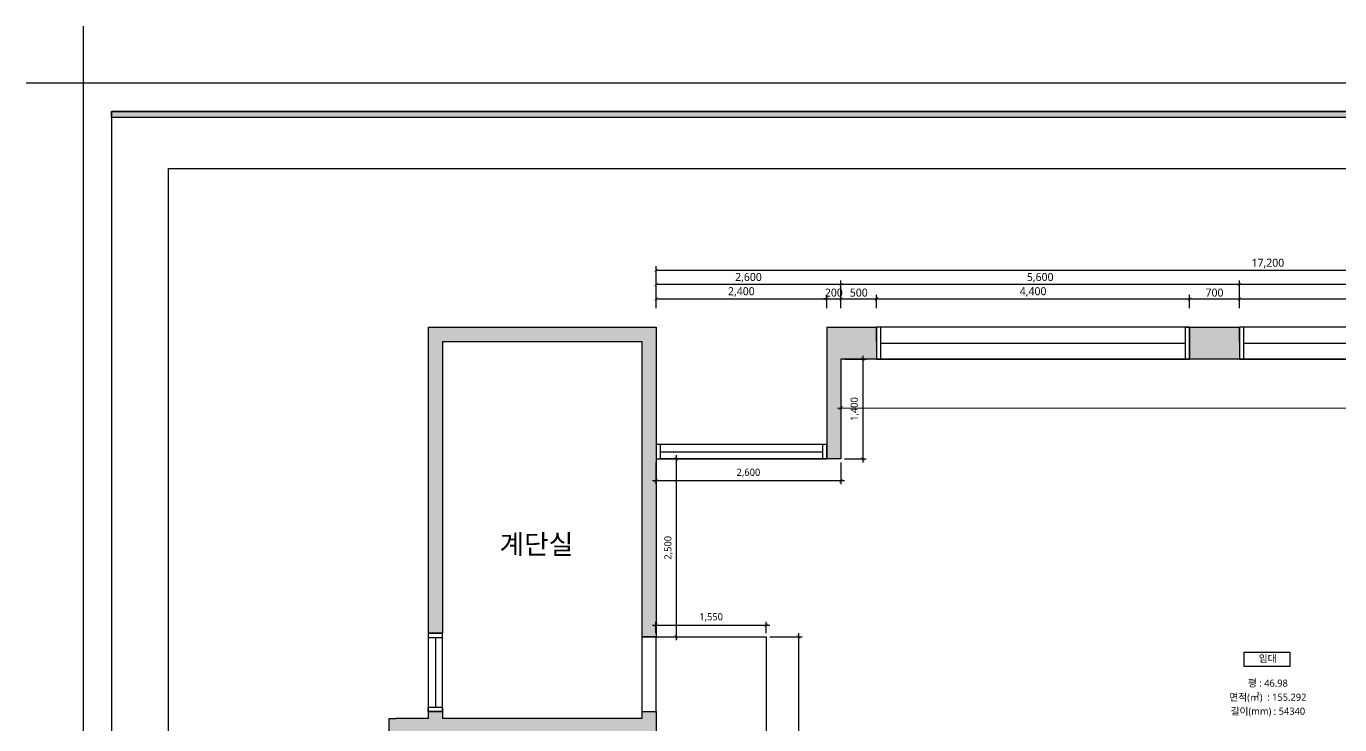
# Model space of a CAD drawing. Header units: metres. Extents: x 11578468 to 47831421, y -58341524 to -14256839.
# Drawn here: x 23940477 to 23958938, y -29134940 to -29125123 of the extents above; entities that cross this region are included whole.
import ezdxf
from ezdxf.enums import TextEntityAlignment as Align

# ---------------------------------------------------------------- set-up
doc = ezdxf.new("R2010")
doc.units = ezdxf.units.M
doc.header["$LTSCALE"] = 50
doc.header["$MEASUREMENT"] = 0
doc.linetypes.add('CEN', pattern=[62, 60, -1, 0, -1])
doc.layers.get('0').update_dxf_attribs({"linetype": 'CONTINUOUS'})
doc.layers.get('DEFPOINTS').update_dxf_attribs({"linetype": 'CONTINUOUS'})
for name, color, linetype in [('0-ELC TEXT', 7, 'CONTINUOUS'), ('3.기호.계단선', 30, 'CONTINUOUS'), ('CEN', 250, 'CEN'), ('FORM(YOURNAME)-1', 1, 'CONTINUOUS'), ('FORM(YOURNAME)-11', 1, 'CONTINUOUS'), ('wall', 3, 'CONTINUOUS'), ('WIN', 4, 'CONTINUOUS')]:
    doc.layers.add(name, color=color, linetype=linetype)
for name, color, linetype, lineweight in [('DIM', 7, 'CONTINUOUS', 15), ('ha', 8, 'CONTINUOUS', 5), ('wall2', 3, 'CONTINUOUS', 25)]:
    doc.layers.add(name, color=color, linetype=linetype, lineweight=lineweight)
doc.styles.add('HY 울릉도 L', font='malgun.ttf')
doc.styles.add('N 맑은고딕', font='malgun.ttf')
doc.styles.add('NEW 맑은고딕', font='malgun.ttf')
doc.styles.add('YOURNAME', font='malgun.ttf')
doc.styles.add('넥슨고딕', font='malgun.ttf')
doc.dimstyles.new('JJ IN 45', dxfattribs={"dimscale": 45, "dimtxt": 2.5, "dimasz": 1, "dimexe": 1.25, "dimexo": 1.5, "dimtad": 1, "dimdec": 6, "dimlunit": 6, "dimtxsty": 'N 맑은고딕', "dimblk": 'ARCHTICK', "dimcen": 2.5, "dimclrd": 256, "dimclre": 256, "dimclrt": 256, "dimadec": 0, "dimazin": 0, "dimtfac": 1, "dimtdec": 6, "dimtix": 1, "dimtmove": 0, "dimatfit": 3, "dimldrblk": 'ARCHTICK', "dimfxl": 1, "dimarcsym": 0})
doc.dimstyles.new('사본 50', dxfattribs={"dimscale": 50, "dimtxt": 2, "dimasz": 1, "dimexe": 1, "dimexo": 1, "dimgap": 1, "dimtad": 1, "dimdec": 0, "dimrnd": 0.05, "dimdsep": 46, "dimlunit": 6, "dimtxsty": 'HY 울릉도 L', "dimblk": 'ARCHTICK', "dimcen": 2.5, "dimdle": 1, "dimclrd": 133, "dimclre": 133, "dimclrt": 30, "dimadec": 0, "dimazin": 0, "dimtfac": 1, "dimtdec": 0, "dimtix": 1, "dimtmove": 2, "dimatfit": 3, "dimldrblk": 'ARCHTICK', "dimfxl": 1, "dimlwd": -1, "dimlwe": -1, "dimarcsym": 0})

# ---------------------------------------------------------------- blocks, each defined once
blk = doc.blocks.new('FORM-ELEVATION')
at = {"layer": 'FORM(YOURNAME)-11'}
h = blk.add_hatch(color=256, dxfattribs=at)
h.dxf.hatch_style = 1
h.paths.add_polyline_path([(-10309, 35708), (71691, 35708), (71691, 35508), (-10309, 35508)])
h.paths.add_polyline_path([(-10309, -21492), (71691, -21492), (71691, -21692), (-10309, -21692)])
at = {"layer": 'DEFPOINTS', "color": 1}
blk.add_lwpolyline([(-11309, 38708), (-11309, 36708), (-13309, 36708)], dxfattribs=at)
at = {"layer": 'DEFPOINTS', "color": 158}
blk.add_lwpolyline([(-10309, -21692), (71691, -21692), (71691, 35708), (-10309, 35708)], close=True, dxfattribs=at)
at = {"layer": 'DEFPOINTS'}
blk.add_lwpolyline([(-8309, 33708), (61071, 33708), (61071, -19692), (-8309, -19692)], close=True, dxfattribs=at)
at = {"layer": 'FORM(YOURNAME)-11', "color": 250}
blk.add_lwpolyline([(-11309, -22692), (72691, -22692), (72691, 36708), (-11309, 36708)], close=True, dxfattribs=at)
at = {"layer": 'FORM(YOURNAME)-11'}
blk.add_lwpolyline([(-10309, 35708), (71691, 35708), (71691, 35508), (-10309, 35508)], close=True, dxfattribs=at)
at = {"layer": 'FORM(YOURNAME)-11', "color": 3, "style": 'YOURNAME'}
for tag, height, p in [('1', 451, (71041, -1219)), ('2', 451, (71041, -1863)), ('3', 451, (71041, -3150)), ('4', 451, (71041, -5081)), ('5', 515, (71041, -7398)), ('6', 515, (71041, -9650)), ('7', 515, (71041, -11903)), ('8', 515, (71041, -14155)), ('9', 515, (71041, -16408)), ('10', 515, (66791, -18596)), ('11', 515, (71041, -18660)), ('12', 515, (66791, -20848)), ('13', 515, (71041, -20848))]:
    blk.add_attdef(tag, text='', height=height, dxfattribs=at).set_placement(p, align=Align.MIDDLE_RIGHT)
blk = doc.blocks.new('*U357')
at = {"layer": 'WIN', "linetype": 'Continuous'}
blk.add_line((60, -25), (4340, -25), dxfattribs=at)
for points in [[(0, -250), (4400, -250), (4400, 200), (0, 200)], [(0, -250), (60, -250), (60, 200), (0, 200)], [(4400, -250), (4340, -250), (4340, 200), (4400, 200)]]:
    blk.add_lwpolyline(points, close=True, dxfattribs=at)
blk = doc.blocks.new('*U358')
at = {"layer": 'WIN', "linetype": 'Continuous'}
blk.add_line((60, -25), (7040, -25), dxfattribs=at)
for points in [[(0, -250), (7100, -250), (7100, 200), (0, 200)], [(0, -250), (60, -250), (60, 200), (0, 200)], [(7100, -250), (7040, -250), (7040, 200), (7100, 200)]]:
    blk.add_lwpolyline(points, close=True, dxfattribs=at)
blk = doc.blocks.new('*U1962')
at = {"layer": 'WIN', "linetype": 'Continuous'}
blk.add_line((60, 100), (1040, 100), dxfattribs=at)
for points in [[(0, 0), (1100, 0), (1100, 200), (0, 200)], [(0, 0), (60, 0), (60, 200), (0, 200)], [(1100, 0), (1040, 0), (1040, 200), (1100, 200)]]:
    blk.add_lwpolyline(points, close=True, dxfattribs=at)
blk = doc.blocks.new('_ArchTick')
at = {"color": 0, "linetype": 'ByBlock', "const_width": 0.15}
blk.add_lwpolyline([(-0.5, -0.5), (0.5, 0.5)], dxfattribs=at)
blk = doc.blocks.new('*D395')
at = {"layer": 'DEFPOINTS', "color": 0, "transparency": 16777216}
for p in [(23730902, -29127857), (23728502, -29128057), (23730902, -29128057)]:
    blk.add_point(p, dxfattribs=at)
at = {"layer": 'DIM', "lineweight": -2, "transparency": 16777216}
for p, q in [((23728502, -29127990), (23728502, -29127801)), ((23728502, -29127857), (23730902, -29127857)), ((23730902, -29127990), (23730902, -29127801))]:
    blk.add_line(p, q, dxfattribs=at)
at = {"layer": 'DIM', "lineweight": -2, "transparency": 16777216, "xscale": 45, "yscale": 45, "zscale": 45, "rotation": 180}
blk.add_blockref('_ArchTick', (23728502, -29127857), dxfattribs=at)
at = {"layer": 'DIM', "lineweight": -2, "transparency": 16777216, "xscale": 45, "yscale": 45, "zscale": 45}
blk.add_blockref('_ArchTick', (23730902, -29127857), dxfattribs=at)
at = {"layer": 'DIM', "transparency": 16777216, "insert": (23729702, -29127761), "char_height": 112.5, "attachment_point": 5, "style": 'N 맑은고딕'}
blk.add_mtext('2,400', dxfattribs=at)
blk = doc.blocks.new('*D396')
at = {"layer": 'DEFPOINTS', "color": 0, "transparency": 16777216}
for p in [(23731102, -29127857), (23730902, -29128057), (23731102, -29128027)]:
    blk.add_point(p, dxfattribs=at)
at = {"layer": 'DIM', "lineweight": -2, "transparency": 16777216}
for p, q in [((23730902, -29127857), (23730857, -29127857)), ((23730902, -29127990), (23730902, -29127801)), ((23730902, -29127857), (23731102, -29127857)), ((23731102, -29127960), (23731102, -29127801)), ((23731102, -29127857), (23731147, -29127857))]:
    blk.add_line(p, q, dxfattribs=at)
at = {"layer": 'DIM', "lineweight": -2, "transparency": 16777216, "xscale": 45, "yscale": 45, "zscale": 45}
blk.add_blockref('_ArchTick', (23730902, -29127857), dxfattribs=at)
at = {"layer": 'DIM', "lineweight": -2, "transparency": 16777216, "xscale": 45, "yscale": 45, "zscale": 45, "rotation": 180}
blk.add_blockref('_ArchTick', (23731102, -29127857), dxfattribs=at)
at = {"layer": 'DIM', "transparency": 16777216, "insert": (23731002, -29127771), "char_height": 112.5, "attachment_point": 5, "style": 'N 맑은고딕'}
blk.add_mtext('200', dxfattribs=at)
blk = doc.blocks.new('*D397')
at = {"layer": 'DEFPOINTS', "color": 0, "transparency": 16777216}
for p in [(23731602, -29127857), (23731102, -29128027), (23731602, -29128057)]:
    blk.add_point(p, dxfattribs=at)
at = {"layer": 'DIM', "lineweight": -2, "transparency": 16777216}
for p, q in [((23731102, -29127960), (23731102, -29127801)), ((23731102, -29127857), (23731602, -29127857)), ((23731602, -29127990), (23731602, -29127801))]:
    blk.add_line(p, q, dxfattribs=at)
at = {"layer": 'DIM', "lineweight": -2, "transparency": 16777216, "xscale": 45, "yscale": 45, "zscale": 45, "rotation": 180}
blk.add_blockref('_ArchTick', (23731102, -29127857), dxfattribs=at)
at = {"layer": 'DIM', "lineweight": -2, "transparency": 16777216, "xscale": 45, "yscale": 45, "zscale": 45}
blk.add_blockref('_ArchTick', (23731602, -29127857), dxfattribs=at)
at = {"layer": 'DIM', "transparency": 16777216, "insert": (23731352, -29127771), "char_height": 112.5, "attachment_point": 5, "style": 'N 맑은고딕'}
blk.add_mtext('500', dxfattribs=at)
blk = doc.blocks.new('*D398')
at = {"layer": 'DEFPOINTS', "color": 0, "transparency": 16777216}
for p in [(23736002, -29127857), (23731602, -29128057), (23736002, -29128057)]:
    blk.add_point(p, dxfattribs=at)
at = {"layer": 'DIM', "lineweight": -2, "transparency": 16777216}
for p, q in [((23731602, -29127990), (23731602, -29127801)), ((23731602, -29127857), (23736002, -29127857)), ((23736002, -29127990), (23736002, -29127801))]:
    blk.add_line(p, q, dxfattribs=at)
at = {"layer": 'DIM', "lineweight": -2, "transparency": 16777216, "xscale": 45, "yscale": 45, "zscale": 45, "rotation": 180}
blk.add_blockref('_ArchTick', (23731602, -29127857), dxfattribs=at)
at = {"layer": 'DIM', "lineweight": -2, "transparency": 16777216, "xscale": 45, "yscale": 45, "zscale": 45}
blk.add_blockref('_ArchTick', (23736002, -29127857), dxfattribs=at)
at = {"layer": 'DIM', "transparency": 16777216, "insert": (23733802, -29127761), "char_height": 112.5, "attachment_point": 5, "style": 'N 맑은고딕'}
blk.add_mtext('4,400', dxfattribs=at)
blk = doc.blocks.new('*D399')
at = {"layer": 'DEFPOINTS', "color": 0, "transparency": 16777216}
for p in [(23736702, -29127857), (23736002, -29128057), (23736702, -29128057)]:
    blk.add_point(p, dxfattribs=at)
at = {"layer": 'DIM', "lineweight": -2, "transparency": 16777216}
for p, q in [((23736002, -29127990), (23736002, -29127801)), ((23736002, -29127857), (23736702, -29127857)), ((23736702, -29127990), (23736702, -29127801))]:
    blk.add_line(p, q, dxfattribs=at)
at = {"layer": 'DIM', "lineweight": -2, "transparency": 16777216, "xscale": 45, "yscale": 45, "zscale": 45, "rotation": 180}
blk.add_blockref('_ArchTick', (23736002, -29127857), dxfattribs=at)
at = {"layer": 'DIM', "lineweight": -2, "transparency": 16777216, "xscale": 45, "yscale": 45, "zscale": 45}
blk.add_blockref('_ArchTick', (23736702, -29127857), dxfattribs=at)
at = {"layer": 'DIM', "transparency": 16777216, "insert": (23736352, -29127771), "char_height": 112.5, "attachment_point": 5, "style": 'N 맑은고딕'}
blk.add_mtext('700', dxfattribs=at)
blk = doc.blocks.new('*D400')
at = {"layer": 'DEFPOINTS', "color": 0, "transparency": 16777216}
for p in [(23743802, -29127857), (23736702, -29128057), (23743802, -29128057)]:
    blk.add_point(p, dxfattribs=at)
at = {"layer": 'DIM', "lineweight": -2, "transparency": 16777216}
for p, q in [((23736702, -29127990), (23736702, -29127801)), ((23736702, -29127857), (23743802, -29127857)), ((23743802, -29127990), (23743802, -29127801))]:
    blk.add_line(p, q, dxfattribs=at)
at = {"layer": 'DIM', "lineweight": -2, "transparency": 16777216, "xscale": 45, "yscale": 45, "zscale": 45, "rotation": 180}
blk.add_blockref('_ArchTick', (23736702, -29127857), dxfattribs=at)
at = {"layer": 'DIM', "lineweight": -2, "transparency": 16777216, "xscale": 45, "yscale": 45, "zscale": 45}
blk.add_blockref('_ArchTick', (23743802, -29127857), dxfattribs=at)
at = {"layer": 'DIM', "transparency": 16777216, "insert": (23740252, -29127761), "char_height": 112.5, "attachment_point": 5, "style": 'N 맑은고딕'}
blk.add_mtext('7,100', dxfattribs=at)
blk = doc.blocks.new('*D403')
at = {"layer": 'DEFPOINTS', "color": 0, "transparency": 16777216}
for p in [(23736702, -29127657), (23736702, -29128057), (23745702, -29128057)]:
    blk.add_point(p, dxfattribs=at)
at = {"layer": 'DIM', "lineweight": -2, "transparency": 16777216}
for p, q in [((23736702, -29127990), (23736702, -29127601)), ((23745702, -29127657), (23736702, -29127657)), ((23745702, -29127990), (23745702, -29127601))]:
    blk.add_line(p, q, dxfattribs=at)
at = {"layer": 'DIM', "lineweight": -2, "transparency": 16777216, "xscale": 45, "yscale": 45, "zscale": 45, "rotation": 180}
blk.add_blockref('_ArchTick', (23736702, -29127657), dxfattribs=at)
at = {"layer": 'DIM', "lineweight": -2, "transparency": 16777216, "xscale": 45, "yscale": 45, "zscale": 45}
blk.add_blockref('_ArchTick', (23745702, -29127657), dxfattribs=at)
at = {"layer": 'DIM', "transparency": 16777216, "insert": (23741202, -29127561), "char_height": 112.5, "attachment_point": 5, "style": 'N 맑은고딕'}
blk.add_mtext('9,000', dxfattribs=at)
blk = doc.blocks.new('*D404')
at = {"layer": 'DEFPOINTS', "color": 0, "transparency": 16777216}
for p in [(23731102, -29127657), (23731102, -29128057), (23736702, -29128057)]:
    blk.add_point(p, dxfattribs=at)
at = {"layer": 'DIM', "lineweight": -2, "transparency": 16777216}
for p, q in [((23731102, -29127990), (23731102, -29127601)), ((23736702, -29127657), (23731102, -29127657)), ((23736702, -29127990), (23736702, -29127601))]:
    blk.add_line(p, q, dxfattribs=at)
at = {"layer": 'DIM', "lineweight": -2, "transparency": 16777216, "xscale": 45, "yscale": 45, "zscale": 45, "rotation": 180}
blk.add_blockref('_ArchTick', (23731102, -29127657), dxfattribs=at)
at = {"layer": 'DIM', "lineweight": -2, "transparency": 16777216, "xscale": 45, "yscale": 45, "zscale": 45}
blk.add_blockref('_ArchTick', (23736702, -29127657), dxfattribs=at)
at = {"layer": 'DIM', "transparency": 16777216, "insert": (23733902, -29127561), "char_height": 112.5, "attachment_point": 5, "style": 'N 맑은고딕'}
blk.add_mtext('5,600', dxfattribs=at)
blk = doc.blocks.new('*D405')
at = {"layer": 'DEFPOINTS', "color": 0, "transparency": 16777216}
for p in [(23728502, -29127657), (23728502, -29128057), (23731102, -29128057)]:
    blk.add_point(p, dxfattribs=at)
at = {"layer": 'DIM', "lineweight": -2, "transparency": 16777216}
for p, q in [((23728502, -29127990), (23728502, -29127601)), ((23731102, -29127657), (23728502, -29127657)), ((23731102, -29127990), (23731102, -29127601))]:
    blk.add_line(p, q, dxfattribs=at)
at = {"layer": 'DIM', "lineweight": -2, "transparency": 16777216, "xscale": 45, "yscale": 45, "zscale": 45, "rotation": 180}
blk.add_blockref('_ArchTick', (23728502, -29127657), dxfattribs=at)
at = {"layer": 'DIM', "lineweight": -2, "transparency": 16777216, "xscale": 45, "yscale": 45, "zscale": 45}
blk.add_blockref('_ArchTick', (23731102, -29127657), dxfattribs=at)
at = {"layer": 'DIM', "transparency": 16777216, "insert": (23729802, -29127561), "char_height": 112.5, "attachment_point": 5, "style": 'N 맑은고딕'}
blk.add_mtext('2,600', dxfattribs=at)
blk = doc.blocks.new('*D406')
at = {"layer": 'DEFPOINTS', "color": 0, "transparency": 16777216}
for p in [(23745702, -29127457), (23728502, -29128057), (23745702, -29128057)]:
    blk.add_point(p, dxfattribs=at)
at = {"layer": 'DIM', "lineweight": -2, "transparency": 16777216}
for p, q in [((23728502, -29127990), (23728502, -29127401)), ((23728502, -29127457), (23745702, -29127457)), ((23745702, -29127990), (23745702, -29127401))]:
    blk.add_line(p, q, dxfattribs=at)
at = {"layer": 'DIM', "lineweight": -2, "transparency": 16777216, "xscale": 45, "yscale": 45, "zscale": 45, "rotation": 180}
blk.add_blockref('_ArchTick', (23728502, -29127457), dxfattribs=at)
at = {"layer": 'DIM', "lineweight": -2, "transparency": 16777216, "xscale": 45, "yscale": 45, "zscale": 45}
blk.add_blockref('_ArchTick', (23745702, -29127457), dxfattribs=at)
at = {"layer": 'DIM', "transparency": 16777216, "insert": (23737102, -29127361), "char_height": 112.5, "attachment_point": 5, "style": 'N 맑은고딕'}
blk.add_mtext('17,200', dxfattribs=at)
blk = doc.blocks.new('*D1367')
at = {"layer": 'DEFPOINTS', "color": 0, "ltscale": 10, "transparency": 16777216}
for p in [(23951928, -29129803), (23966528, -29129803), (23966528, -29130489)]:
    blk.add_point(p, dxfattribs=at)
at = {"layer": 'DIM', "color": 133, "ltscale": 10, "transparency": 16777216}
for p, q in [((23951928, -29129853), (23951928, -29130539)), ((23966528, -29129853), (23966528, -29130539)), ((23951878, -29130489), (23966578, -29130489))]:
    blk.add_line(p, q, dxfattribs=at)
at = {"layer": 'DIM', "color": 133, "ltscale": 10, "transparency": 16777216, "xscale": 50, "yscale": 50, "zscale": 50, "rotation": 180}
blk.add_blockref('_ArchTick', (23951928, -29130489), dxfattribs=at)
at = {"layer": 'DIM', "color": 133, "ltscale": 10, "transparency": 16777216, "xscale": 50, "yscale": 50, "zscale": 50}
blk.add_blockref('_ArchTick', (23966528, -29130489), dxfattribs=at)
at = {"layer": 'DIM', "color": 30, "ltscale": 10, "transparency": 16777216, "insert": (23959228, -29130379), "char_height": 100, "attachment_point": 5, "style": 'HY 울릉도 L'}
blk.add_mtext('14,600', dxfattribs=at)
blk = doc.blocks.new('*D1360')
at = {"layer": 'DEFPOINTS', "color": 0, "ltscale": 10, "transparency": 16777216}
for p in [(23951928, -29129803), (23951928, -29131203), (23952234, -29131203)]:
    blk.add_point(p, dxfattribs=at)
at = {"layer": 'wall', "color": 133, "ltscale": 10, "transparency": 16777216}
for p, q in [((23952234, -29129753), (23952234, -29131253)), ((23951978, -29129803), (23952284, -29129803)), ((23951978, -29131203), (23952284, -29131203))]:
    blk.add_line(p, q, dxfattribs=at)
at = {"layer": 'wall', "color": 133, "ltscale": 10, "transparency": 16777216, "xscale": 50, "yscale": 50, "zscale": 50}
for p, rotation in [((23952234, -29129803), 90), ((23952234, -29131203), 270)]:
    blk.add_blockref('_ArchTick', p, dxfattribs=dict(at, rotation=rotation))
at = {"layer": 'wall', "color": 30, "ltscale": 10, "transparency": 16777216, "insert": (23952123, -29130503), "char_height": 100, "attachment_point": 5, "rotation": 90, "style": 'HY 울릉도 L'}
blk.add_mtext('1,400', dxfattribs=at)
blk = doc.blocks.new('*D1361')
at = {"layer": 'DEFPOINTS', "color": 0, "ltscale": 10, "transparency": 16777216}
for p in [(23949328, -29131203), (23951928, -29131203), (23949328, -29131511)]:
    blk.add_point(p, dxfattribs=at)
at = {"layer": 'wall', "color": 133, "ltscale": 10, "transparency": 16777216}
for p, q in [((23949328, -29131253), (23949328, -29131561)), ((23951928, -29131253), (23951928, -29131561)), ((23951978, -29131511), (23949278, -29131511))]:
    blk.add_line(p, q, dxfattribs=at)
at = {"layer": 'wall', "color": 133, "ltscale": 10, "transparency": 16777216, "xscale": 50, "yscale": 50, "zscale": 50, "rotation": 180}
blk.add_blockref('_ArchTick', (23949328, -29131511), dxfattribs=at)
at = {"layer": 'wall', "color": 133, "ltscale": 10, "transparency": 16777216, "xscale": 50, "yscale": 50, "zscale": 50}
blk.add_blockref('_ArchTick', (23951928, -29131511), dxfattribs=at)
at = {"layer": 'wall', "color": 30, "ltscale": 10, "transparency": 16777216, "insert": (23950628, -29131401), "char_height": 100, "attachment_point": 5, "style": 'HY 울릉도 L'}
blk.add_mtext('2,600', dxfattribs=at)
blk = doc.blocks.new('*D1362')
at = {"layer": 'DEFPOINTS', "color": 0, "ltscale": 10, "transparency": 16777216}
for p in [(23949328, -29131203), (23949328, -29133703), (23949614, -29133703)]:
    blk.add_point(p, dxfattribs=at)
at = {"layer": 'wall', "color": 133, "ltscale": 10, "transparency": 16777216}
for p, q in [((23949378, -29131203), (23949664, -29131203)), ((23949614, -29131153), (23949614, -29133753)), ((23949378, -29133703), (23949664, -29133703))]:
    blk.add_line(p, q, dxfattribs=at)
at = {"layer": 'wall', "color": 133, "ltscale": 10, "transparency": 16777216, "xscale": 50, "yscale": 50, "zscale": 50}
for p, rotation in [((23949614, -29131203), 90), ((23949614, -29133703), 270)]:
    blk.add_blockref('_ArchTick', p, dxfattribs=dict(at, rotation=rotation))
at = {"layer": 'wall', "color": 30, "ltscale": 10, "transparency": 16777216, "insert": (23949504, -29132453), "char_height": 100, "attachment_point": 5, "rotation": 90, "style": 'HY 울릉도 L'}
blk.add_mtext('2,500', dxfattribs=at)
blk = doc.blocks.new('*D1363')
at = {"layer": 'DEFPOINTS', "color": 0, "ltscale": 10, "transparency": 16777216}
for p in [(23950878, -29133542), (23949328, -29133703), (23950878, -29133703)]:
    blk.add_point(p, dxfattribs=at)
at = {"layer": 'wall', "color": 133, "ltscale": 10, "transparency": 16777216}
for p, q in [((23949278, -29133542), (23950928, -29133542)), ((23949328, -29133653), (23949328, -29133492)), ((23950878, -29133653), (23950878, -29133492))]:
    blk.add_line(p, q, dxfattribs=at)
at = {"layer": 'wall', "color": 133, "ltscale": 10, "transparency": 16777216, "xscale": 50, "yscale": 50, "zscale": 50, "rotation": 180}
blk.add_blockref('_ArchTick', (23949328, -29133542), dxfattribs=at)
at = {"layer": 'wall', "color": 133, "ltscale": 10, "transparency": 16777216, "xscale": 50, "yscale": 50, "zscale": 50}
blk.add_blockref('_ArchTick', (23950878, -29133542), dxfattribs=at)
at = {"layer": 'wall', "color": 30, "ltscale": 10, "transparency": 16777216, "insert": (23950103, -29133431), "char_height": 100, "attachment_point": 5, "style": 'HY 울릉도 L'}
blk.add_mtext('1,550', dxfattribs=at)
blk = doc.blocks.new('*D1364')
at = {"layer": 'DEFPOINTS', "color": 0, "ltscale": 10, "transparency": 16777216}
for p in [(23950878, -29133703), (23950878, -29139553), (23951331, -29139553)]:
    blk.add_point(p, dxfattribs=at)
at = {"layer": 'wall', "color": 133, "ltscale": 10, "transparency": 16777216}
for p, q in [((23950928, -29133703), (23951381, -29133703)), ((23951331, -29133653), (23951331, -29139603)), ((23950928, -29139553), (23951381, -29139553))]:
    blk.add_line(p, q, dxfattribs=at)
at = {"layer": 'wall', "color": 133, "ltscale": 10, "transparency": 16777216, "xscale": 50, "yscale": 50, "zscale": 50}
for p, rotation in [((23951331, -29133703), 90), ((23951331, -29139553), 270)]:
    blk.add_blockref('_ArchTick', p, dxfattribs=dict(at, rotation=rotation))
at = {"layer": 'wall', "color": 30, "ltscale": 10, "transparency": 16777216, "insert": (23951221, -29136628), "char_height": 100, "attachment_point": 5, "rotation": 90, "style": 'HY 울릉도 L'}
blk.add_mtext('5,850', dxfattribs=at)
blk = doc.blocks.new('sdagdgds')
at = {"layer": 'ha', "transparency": 33554687}
h = blk.add_hatch(color=256, dxfattribs=at)
h.dxf.hatch_style = 1
h.paths.add_polyline_path([(23725502, -29128457), (23728302, -29128457), (23728302, -29132607), (23728502, -29132607), (23728502, -29128257), (23728302, -29128257), (23725302, -29128257), (23725302, -29132557), (23725502, -29132557)])
h.paths.add_polyline_path([(23728502, -29133657), (23728302, -29133657), (23728302, -29133757), (23725502, -29133757), (23725502, -29133657), (23725302, -29133657), (23725302, -29133757), (23724848.0976572, -29133757), (23724752, -29133757), (23724752, -29136507), (23725152, -29136507), (23725152, -29137657), (23725352, -29137657), (23725352, -29137507), (23727752, -29137507), (23727952, -29137507), (23727952, -29137307), (23725352, -29137307), (23725352, -29136507), (23727052, -29136507), (23727052, -29136707), (23727252, -29136707), (23727252, -29136507), (23727252, -29135757), (23727252, -29135707), (23727052, -29135707), (23727052, -29135757), (23727052, -29136307), (23725352, -29136307), (23724952, -29136307), (23724952, -29133957), (23727052, -29133957), (23727052, -29134507), (23727252, -29134507), (23727252, -29133957), (23728502, -29133957)])
h.paths.add_polyline_path([(23727952, -29138607), (23727752, -29138607), (23727752, -29139637), (23725352, -29139637), (23725352, -29139457), (23725152, -29139457), (23725152, -29140057), (23725352, -29140057), (23725352, -29139837), (23727752, -29139837), (23727752, -29139907), (23727952, -29139907), (23727952, -29139837)])
h.paths.add_polyline_path([(23727952, -29141007), (23727752, -29141007), (23727752, -29142007), (23725352, -29142007), (23725352, -29141857), (23725152, -29141857), (23725152, -29144557), (23725652, -29144557), (23725652, -29144657), (23729552, -29144657), (23729552, -29144457), (23725852, -29144457), (23725852, -29144357), (23725352, -29144357), (23725352, -29142207), (23727952, -29142207)])
h.paths.add_polyline_path([(23731552, -29144307), (23730852, -29144307), (23730852, -29144457), (23730732, -29144457), (23730732, -29144657), (23732052, -29144657), (23732052, -29144457), (23731552, -29144457)])
h.paths.add_polyline_path([(23739502, -29144457), (23736702, -29144457), (23736702, -29144307), (23736002, -29144307), (23736002, -29144457), (23733202, -29144457), (23733202, -29144657), (23739502, -29144657)])
h.paths.add_polyline_path([(23745902, -29143307), (23745702, -29143307), (23745702, -29144457), (23744702, -29144457), (23744702, -29144307), (23744002, -29144307), (23744002, -29144457), (23743102, -29144457), (23743102, -29144657), (23745902, -29144657)])
h.paths.add_polyline_path([(23745902, -29133157), (23745702, -29133157), (23745702, -29139657), (23745902, -29139657)])
h.paths.add_polyline_path([(23745902, -29140857), (23745702, -29140857), (23745702, -29142157), (23745902, -29142157)])
h.paths.add_polyline_path([(23744602, -29136307), (23743902, -29136307), (23743902, -29136657), (23744602, -29136657)])
h.paths.add_polyline_path([(23736702, -29136307), (23736002, -29136307), (23736002, -29136657), (23736702, -29136657)])
h.paths.add_polyline_path([(23731602, -29136307), (23730902, -29136307), (23730902, -29136657), (23731602, -29136657)])
h.paths.add_polyline_path([(23745902, -29130707), (23745702, -29130707), (23745702, -29131957), (23745902, -29131957)])
h.paths.add_polyline_path([(23745902, -29128257), (23743802, -29128257), (23743802, -29128457), (23743802, -29128707), (23744502, -29128707), (23744502, -29128457), (23745702, -29128457), (23745702, -29129607), (23745902, -29129607)])
h.paths.add_polyline_path([(23731602, -29128457), (23731602, -29128257), (23730902, -29128257), (23730902, -29130107), (23731102, -29130107), (23731102, -29128707), (23731602, -29128707)])
h.paths.add_polyline_path([(23736702, -29128257), (23736002, -29128257), (23736002, -29128457), (23736002, -29128707), (23736702, -29128707), (23736702, -29128457)])
at = {"layer": 'CEN'}
blk.add_lwpolyline([(23728302, -29133657), (23728502, -29133657), (23728502, -29132607), (23728302, -29132607)], close=True, dxfattribs=at)
at = {"layer": 'wall'}
for p, q in [((23725302, -29128257), (23728502, -29128257)), ((23725302, -29128257), (23725302, -29132557)), ((23728302, -29128257), (23728502, -29128257)), ((23728502, -29128257), (23728502, -29132607)), ((23730902, -29128257), (23731602, -29128257)), ((23730902, -29128257), (23730902, -29130107)), ((23731602, -29128457), (23731602, -29128257)), ((23736002, -29128257), (23736702, -29128257)), ((23736002, -29128457), (23736002, -29128257)), ((23736702, -29128457), (23736702, -29128257)), ((23725502, -29128457), (23728302, -29128457)), ((23725502, -29128457), (23725502, -29132557)), ((23728302, -29128457), (23728302, -29132607)), ((23731602, -29128457), (23731602, -29128707)), ((23736002, -29128707), (23736002, -29128457)), ((23736702, -29128457), (23736702, -29128707)), ((23731102, -29128707), (23731102, -29130107)), ((23731602, -29128707), (23731102, -29128707)), ((23736702, -29128707), (23736002, -29128707)), ((23725302, -29132557), (23725502, -29132557)), ((23728302, -29132607), (23728502, -29132607)), ((23724752, -29136507), (23724752, -29133757)), ((23724752, -29133757), (23724848.0976572, -29133757)), ((23725302, -29133757), (23724848.0976572, -29133757)), ((23725302, -29133657), (23725302, -29133757)), ((23725302, -29133657), (23725502, -29133657)), ((23725502, -29133657), (23725502, -29133757)), ((23728302, -29133757), (23725502, -29133757)), ((23728302, -29133657), (23728302, -29133757)), ((23728302, -29133657), (23728502, -29133657)), ((23728502, -29133657), (23728502, -29133957))]:
    blk.add_line(p, q, dxfattribs=at)
at = {"layer": 'WIN', "linetype": 'Continuous'}
for p, q in [((23728562, -29129907), (23728562, -29130107)), ((23730842, -29129907), (23730842, -29130107)), ((23728562, -29130007), (23730842, -29130007))]:
    blk.add_line(p, q, dxfattribs=at)
blk.add_lwpolyline([(23730902, -29129907), (23728502, -29129907), (23728502, -29130107), (23730902, -29130107)], close=True, dxfattribs=at)
for name, p in [('*U357', (23731602, -29128457)), ('*U358', (23736702, -29128457))]:
    blk.add_blockref(name, p, dxfattribs=at)
at = {"layer": 'WIN', "linetype": 'Continuous', "rotation": 270}
blk.add_blockref('*U1962', (23725302, -29132557), dxfattribs=at)
at = {"layer": 'wall2', "insert": (23726301.8155433, -29131169.0249183), "char_height": 275.88175264, "attachment_point": 1, "style": 'NEW 맑은고딕'}
blk.add_mtext_dynamic_manual_height_columns('계단실', width=3673.452008802, gutter_width=1379.4087632, heights=[0], dxfattribs=at)
at = {"layer": 'DIM'}
for base, p1, p2, picture, middle in [((23745702, -29127457), (23728502, -29128057), (23745702, -29128057), '*D406', (23737102, -29127361.0081521794)), ((23728502, -29127657), (23731102, -29128057), (23728502, -29128057), '*D405', (23729802, -29127561.3138586991)), ((23731102, -29127657), (23736702, -29128057), (23731102, -29128057), '*D404', (23733902, -29127561.3138586991)), ((23736702, -29127657), (23745702, -29128057), (23736702, -29128057), '*D403', (23741202, -29127561.3138586991)), ((23730902, -29127857), (23728502, -29128057), (23730902, -29128057), '*D395', (23729702, -29127761.3138586991)), ((23731102, -29127857), (23730902, -29128057), (23731102, -29128027.1003937), '*D396', (23731002, -29127770.7525476)), ((23731602, -29127857), (23731102, -29128027.1003937), (23731602, -29128057), '*D397', (23731352, -29127770.7525476)), ((23736002, -29127857), (23731602, -29128057), (23736002, -29128057), '*D398', (23733802, -29127761.3138586991)), ((23736702, -29127857), (23736002, -29128057), (23736702, -29128057), '*D399', (23736352, -29127770.7525475509)), ((23743802, -29127857), (23736702, -29128057), (23743802, -29128057), '*D400', (23740252, -29127761.0081521794))]:
    dim = blk.add_linear_dim(base=base, p1=p1, p2=p2, dimstyle='JJ IN 45', dxfattribs=at)
    dim.commit()
    dim.dimension.update_dxf_attribs({"geometry": picture, "text_midpoint": middle})

msp = doc.modelspace()

# ---------------------------------------------------------------- linework, layer by layer
at = {"layer": '0-ELC TEXT'}
msp.add_lwpolyline([(23957596.8, -29133920), (23958235.3, -29133920), (23958235.3, -29134122.5), (23957596.8, -29134122.5)], close=True, dxfattribs=at)
at = {"layer": 'wall', "ltscale": 10}
msp.add_lwpolyline([(23949328.4, -29131203), (23949328.4, -29133703), (23950878.4, -29133703), (23950878.4, -29139553), (23966528.4, -29139553), (23966528.4, -29129553), (23965328.4, -29129553), (23965328.4, -29129803), (23951928.4, -29129803), (23951928.4, -29131203), (23949388.4, -29131203)], dxfattribs=at)

# ---------------------------------------------------------------- block references
at = {"layer": '3.기호.계단선'}
msp.add_blockref('sdagdgds', (220826.4, -1096), dxfattribs=at)
at = {"layer": 'FORM(YOURNAME)-1', "xscale": 0.4, "yscale": 0.4, "zscale": 0.4}
msp.add_blockref('FORM-ELEVATION', (23945800.8, -29140606.3), dxfattribs=at)

# ---------------------------------------------------------------- texts
at = {"layer": 'wall', "color": 7, "ltscale": 10, "style": '넥슨고딕'}
msp.add_text('평 : 46.98', height=100, dxfattribs=at).set_placement((23957928.4, -29134353), align=Align.MIDDLE)
at = {"layer": 'wall', "ltscale": 10, "style": '넥슨고딕'}
for s, p in [('면적(㎡)  : 155.292', (23957928.4, -29134553)), ('길이(mm) : 54340', (23957928.4, -29134753))]:
    msp.add_text(s, height=100, dxfattribs=at).set_placement(p, align=Align.MIDDLE)
at = {"layer": 'wall', "ltscale": 10, "insert": (23957800.4, -29133959.9), "char_height": 100, "attachment_point": 1, "style": '넥슨고딕'}
msp.add_mtext_dynamic_manual_height_columns('임대', width=532.558, gutter_width=500, heights=[0], dxfattribs=at)

# ---------------------------------------------------------------- dimensions: what is measured, and where the dimension line sits
at = {"layer": 'DIM', "ltscale": 10}
dim = msp.add_linear_dim(base=(23966528.4, -29130489), p1=(23951928.4, -29129803), p2=(23966528.4, -29129803), dimstyle='사본 50', dxfattribs=at)
dim.commit()
dim.dimension.update_dxf_attribs({"geometry": '*D1367', "text_midpoint": (23959228.4, -29130378.7)})
at = {"layer": 'wall', "ltscale": 10}
for base, p1, p2, picture, middle in [((23952233.7, -29131203), (23951928.4, -29129803), (23951928.4, -29131203), '*D1360', (23952123.4, -29130503)), ((23949614.4, -29133703), (23949328.4, -29131203), (23949328.4, -29133703), '*D1362', (23949504.4, -29132453)), ((23951330.6, -29139553), (23950878.4, -29133703), (23950878.4, -29139553), '*D1364', (23951220.6, -29136628))]:
    dim = msp.add_linear_dim(base=base, p1=p1, p2=p2, angle=90, dimstyle='사본 50', dxfattribs=at)
    dim.commit()
    dim.dimension.update_dxf_attribs({"geometry": picture, "text_midpoint": middle})
for base, p1, p2, picture, middle in [((23949328.4, -29131510.7), (23951928.4, -29131203), (23949328.4, -29131203), '*D1361', (23950628.4, -29131400.6)), ((23950878.4, -29133541.5), (23949328.4, -29133703), (23950878.4, -29133703), '*D1363', (23950103.4, -29133431.2))]:
    dim = msp.add_linear_dim(base=base, p1=p1, p2=p2, dimstyle='사본 50', dxfattribs=at)
    dim.commit()
    dim.dimension.update_dxf_attribs({"geometry": picture, "text_midpoint": middle})

doc.saveas('drawing.dxf')
